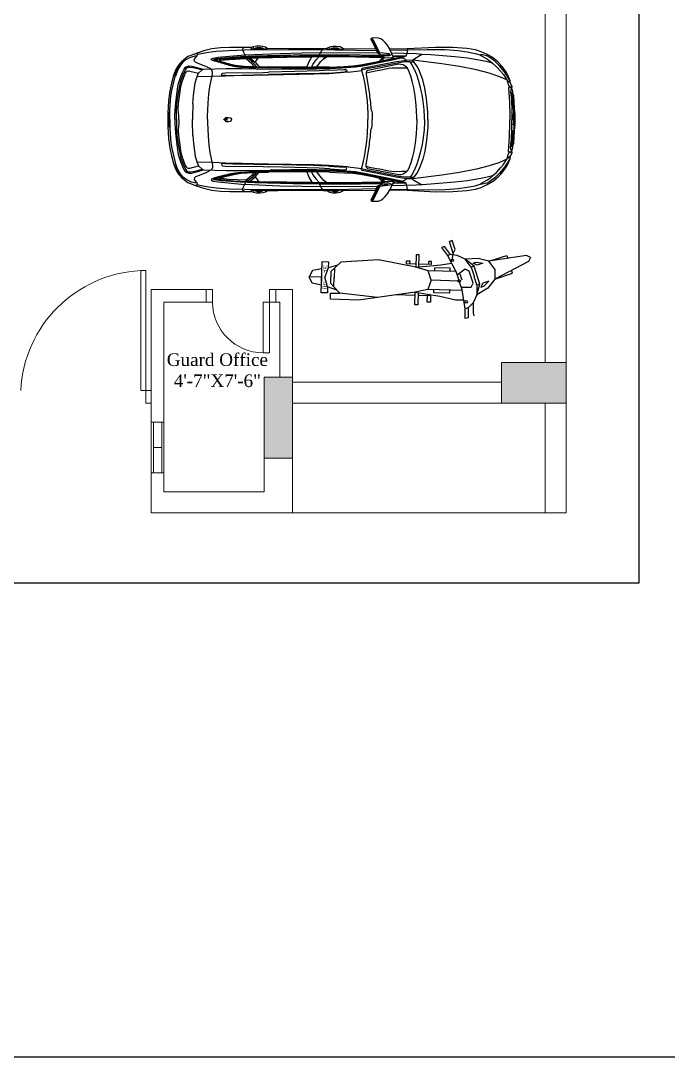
# Model space of a CAD drawing. Header units: inches. Extents: x -5775 to 2930, y 591 to 3437.
# Drawn here: x -5357.4 to -5049.9, y 2089.6 to 2581.8 of the extents above; entities that cross this region are included whole.
import ezdxf
from ezdxf.enums import TextEntityAlignment as Align

# ---------------------------------------------------------------- set-up
doc = ezdxf.new("R2010")
doc.units = ezdxf.units.IN
doc.header["$LTSCALE"] = 20
doc.header["$MEASUREMENT"] = 0
doc.layers.get('0').update_dxf_attribs({"lineweight": 5})
for name, color, linetype in [('Accesories', 27, 'Continuous'), ('AUDI', 27, 'Continuous'), ('Box Text', 25, 'Continuous'), ('KICHTHUOC', 100, 'Continuous'), ('MANH', 27, 'Continuous'), ('SpecialText', 4, 'Continuous'), ('Text', 250, 'Continuous')]:
    doc.layers.add(name, color=color, linetype=linetype)
for name, color, linetype, lineweight in [('Door', 32, 'Continuous', 5), ('Pillar', 250, 'Continuous', 5), ('Window', 32, 'Continuous', 5)]:
    doc.layers.add(name, color=color, linetype=linetype, lineweight=lineweight)
doc.styles.get("Standard").update_dxf_attribs({"font": 'times.ttf', "height": 6})

# ---------------------------------------------------------------- blocks, each defined once
blk = doc.blocks.new('DoorENTRANCE')
at = {"layer": 'Door'}
for p, q in [((-5.02, 6.02), (-5.02, 63.02)), ((-5.02, 63.02), (-2.52, 63.02)), ((-2.52, 6.02), (-2.52, 63.02)), ((0, 6.02), (-5.02, 6.02)), ((-2.52, 6.02), (-2.52, 0)), ((0, 0), (0, 6.02)), ((-2.52, 0), (0, 0))]:
    blk.add_line(p, q, dxfattribs=at)
blk.add_arc((-2.08, 3.1), 59.99, 92.8141, 177.2104, dxfattribs=at)
blk = doc.blocks.new('Door3')
at = {"layer": 'Door'}
for points in [[(0, -3), (0, 0), (-6, 0), (-6, -3)], [(-6, -6), (-6, -3), (-30, -3), (-30, -6)], [(0, -33), (0, -30), (-6, -30), (-6, -33)]]:
    blk.add_lwpolyline(points, close=True, dxfattribs=at)
blk.add_arc((-6, -6), 24, 180, 270, dxfattribs=at)
blk = doc.blocks.new('Top')
at = {"layer": 'AUDI'}
for p, q in [((3649, 15733), (3664, 15756)), ((3675, 15761), (3661, 15743)), ((3664, 15756), (3671, 15765)), ((3667, 15734), (3686, 15756)), ((3671, 15765), (3675, 15761)), ((2696, 15615), (2522, 15601)), ((2936, 15618), (2696, 15615)), ((3429, 15609), (2936, 15618)), ((3202, 15624), (3200, 15616)), ((3200, 15616), (3207, 15566)), ((3429, 15609), (3435, 15621)), ((3568, 15574), (3596, 15633)), ((3661, 15743), (3572, 15572)), ((3580, 15561), (3634, 15673)), ((3596, 15633), (3649, 15733)), ((3621, 15622), (3611, 15601)), ((4165, 15614), (3611, 15601)), ((3634, 15673), (3667, 15734)), ((4107, 15621), (4052, 15626)), ((4114, 15629), (4107, 15621)), ((4220, 15622), (4107, 15621)), ((4142, 15640), (4114, 15629)), ((4114, 15629), (4212, 15630)), ((4187, 15640), (4142, 15640)), ((5103, 15616), (4165, 15614)), ((4212, 15630), (4187, 15640)), ((4220, 15622), (4212, 15630)), ((4233, 15623), (4220, 15622)), ((4233, 15623), (4238, 15648)), ((4277, 15628), (4233, 15623)), ((4342, 15605), (4321, 15627)), ((5121, 15624), (5067, 15630)), ((5365, 15613), (5103, 15616)), ((5128, 15632), (5121, 15624)), ((5233, 15624), (5121, 15624)), ((5156, 15643), (5128, 15632)), ((5128, 15632), (5226, 15633)), ((5202, 15643), (5156, 15643)), ((5226, 15633), (5202, 15643)), ((5233, 15624), (5226, 15633)), ((5248, 15626), (5233, 15624)), ((5248, 15626), (5252, 15651)), ((5283, 15626), (5248, 15626)), ((5278, 15641), (5288, 15630)), ((5288, 15630), (5283, 15626)), ((5579, 15605), (5365, 15613)), ((5375, 15644), (5393, 15629)), ((5393, 15629), (5398, 15620)), ((5398, 15620), (5393, 15598)), ((2034, 15459), (2101, 15509)), ((2140, 15492), (2090, 15458)), ((2101, 15509), (2140, 15530)), ((2140, 15530), (2201, 15545)), ((2211, 15530), (2140, 15492)), ((2171, 15460), (2400, 15499)), ((2201, 15545), (2228, 15544)), ((2228, 15544), (2211, 15530)), ((2297, 15564), (2228, 15544)), ((2404, 15585), (2297, 15564)), ((2400, 15499), (2566, 15518)), ((2522, 15601), (2404, 15585)), ((2566, 15518), (2887, 15546)), ((2739, 15425), (3128, 15475)), ((2887, 15546), (3001, 15550)), ((3001, 15550), (3083, 15559)), ((3030, 15539), (3001, 15550)), ((3127, 15479), (3030, 15539)), ((3083, 15559), (3410, 15567)), ((3131, 15468), (3127, 15479)), ((3128, 15475), (3211, 15472)), ((3207, 15566), (3213, 15544)), ((3211, 15472), (3226, 15485)), ((3211, 15472), (3348, 15453)), ((3213, 15544), (3221, 15529)), ((3221, 15529), (3394, 15534)), ((3221, 15529), (3232, 15522)), ((3226, 15485), (3271, 15507)), ((3292, 15525), (3232, 15522)), ((3232, 15522), (3254, 15516)), ((3254, 15516), (3270, 15518)), ((3254, 15516), (3271, 15510)), ((3270, 15518), (3278, 15514)), ((3278, 15518), (3271, 15510)), ((3271, 15510), (3272, 15509)), ((3271, 15507), (3272, 15509)), ((3271, 15507), (3275, 15503)), ((3272, 15509), (3742, 15412)), ((3275, 15503), (3793, 15396)), ((3284, 15519), (3278, 15518)), ((3278, 15514), (3647, 15436)), ((3284, 15519), (3292, 15525)), ((3571, 15463), (3284, 15519)), ((3383, 15527), (3292, 15525)), ((3375, 15510), (3394, 15534)), ((3396, 15509), (3383, 15527)), ((3394, 15534), (3406, 15559)), ((3405, 15505), (3396, 15509)), ((3418, 15504), (3405, 15505)), ((3406, 15559), (3410, 15567)), ((3406, 15559), (3414, 15545)), ((3410, 15567), (3429, 15609)), ((3414, 15545), (3423, 15539)), ((3505, 15509), (3418, 15504)), ((3423, 15539), (3448, 15533)), ((3440, 15558), (3568, 15574)), ((3440, 15552), (3440, 15558)), ((3462, 15549), (3440, 15552)), ((3448, 15533), (3496, 15532)), ((3510, 15547), (3462, 15549)), ((3496, 15532), (3529, 15535)), ((3505, 15509), (3515, 15526)), ((3527, 15482), (3505, 15509)), ((3561, 15552), (3510, 15547)), ((3515, 15526), (3521, 15526)), ((3521, 15526), (3515, 15513)), ((3515, 15513), (3534, 15486)), ((3533, 15482), (3527, 15482)), ((3546, 15540), (3529, 15524)), ((3529, 15535), (3543, 15532)), ((4409, 15530), (3529, 15524)), ((3529, 15524), (3530, 15512)), ((4070, 15521), (3530, 15512)), ((3530, 15512), (3571, 15463)), ((3534, 15486), (3533, 15482)), ((3543, 15532), (3817, 15537)), ((3561, 15552), (3546, 15540)), ((3546, 15540), (3552, 15538)), ((3552, 15538), (3823, 15543)), ((3571, 15559), (3561, 15552)), ((3568, 15574), (3572, 15572)), ((3572, 15572), (3571, 15559)), ((3580, 15561), (3571, 15559)), ((3588, 15562), (3580, 15561)), ((3598, 15572), (3588, 15562)), ((3611, 15601), (3598, 15572)), ((4356, 15576), (3598, 15572)), ((3817, 15537), (4372, 15539)), ((3823, 15543), (4369, 15546)), ((4273, 15519), (4070, 15521)), ((4278, 15524), (4273, 15519)), ((4313, 15493), (4273, 15519)), ((4278, 15524), (4316, 15496)), ((4468, 15524), (4278, 15524)), ((4321, 15489), (4313, 15493)), ((4316, 15496), (4321, 15489)), ((4352, 15456), (4321, 15489)), ((4374, 15540), (4342, 15605)), ((4604, 15572), (4356, 15576)), ((4369, 15546), (4720, 15541)), ((4372, 15539), (4750, 15535)), ((4377, 15523), (4374, 15540)), ((4416, 15479), (4377, 15523)), ((5090, 15519), (4409, 15530)), ((4458, 15418), (4416, 15479)), ((4474, 15518), (4468, 15524)), ((4806, 15515), (4474, 15518)), ((4508, 15458), (4474, 15518)), ((4900, 15565), (4604, 15572)), ((4720, 15541), (5234, 15526)), ((4750, 15535), (5319, 15517)), ((5182, 15506), (4806, 15515)), ((5363, 15545), (4900, 15565)), ((5347, 15508), (5090, 15519)), ((5295, 15503), (5182, 15506)), ((5203, 15484), (5182, 15506)), ((5229, 15446), (5203, 15484)), ((5295, 15503), (5229, 15446)), ((5234, 15526), (5424, 15517)), ((5275, 15459), (5325, 15502)), ((5278, 15431), (5347, 15491)), ((5325, 15502), (5295, 15503)), ((5319, 15517), (5467, 15508)), ((5343, 15502), (5325, 15502)), ((5393, 15598), (5343, 15502)), ((5351, 15499), (5343, 15502)), ((5518, 15497), (5347, 15508)), ((5347, 15491), (5354, 15493)), ((5354, 15493), (5351, 15499)), ((5354, 15493), (5576, 15479)), ((5367, 15547), (5363, 15545)), ((5722, 15514), (5367, 15547)), ((5424, 15517), (5686, 15497)), ((5467, 15508), (5729, 15487)), ((5759, 15475), (5518, 15497)), ((5576, 15479), (5684, 15469)), ((5747, 15594), (5579, 15605)), ((5764, 15472), (5636, 15434)), ((5684, 15469), (5687, 15472)), ((5686, 15497), (5746, 15492)), ((5687, 15468), (5687, 15472)), ((5687, 15472), (5704, 15468)), ((5787, 15503), (5722, 15514)), ((5729, 15487), (5756, 15484)), ((5746, 15492), (5774, 15485)), ((5850, 15580), (5747, 15594)), ((5756, 15484), (5766, 15480)), ((5764, 15472), (5759, 15475)), ((5769, 15476), (5764, 15472)), ((5766, 15480), (5769, 15476)), ((5774, 15485), (5782, 15480)), ((5782, 15477), (5774, 15469)), ((5782, 15480), (5782, 15477)), ((5810, 15492), (5787, 15503)), ((5798, 15471), (5810, 15478)), ((5814, 15484), (5810, 15492)), ((5810, 15478), (5814, 15484)), ((5994, 15554), (5850, 15580)), ((5994, 15554), (6015, 15558)), ((6006, 15528), (5994, 15554)), ((6006, 15528), (6032, 15526)), ((6036, 15489), (6006, 15528)), ((6015, 15558), (6016, 15565)), ((6015, 15558), (6024, 15560)), ((6032, 15526), (6076, 15515)), ((6041, 15476), (6036, 15489)), ((6037, 15460), (6041, 15476)), ((6076, 15515), (6114, 15501)), ((6114, 15501), (6155, 15479)), ((6155, 15479), (6184, 15456)), ((1906, 15319), (1974, 15401)), ((1974, 15401), (1942, 15395)), ((2012, 15387), (1957, 15328)), ((1974, 15401), (2034, 15459)), ((2064, 15435), (2012, 15387)), ((2064, 15435), (2171, 15460)), ((2090, 15458), (2064, 15435)), ((2110, 15301), (2279, 15344)), ((2279, 15344), (2506, 15389)), ((2506, 15389), (2739, 15425)), ((3037, 15327), (3064, 15385)), ((3064, 15385), (3112, 15452)), ((3075, 15278), (3105, 15352)), ((3105, 15352), (3139, 15418)), ((3112, 15452), (3131, 15468)), ((3161, 15452), (3112, 15452)), ((3139, 15418), (3161, 15452)), ((3154, 15261), (3184, 15340)), ((3161, 15452), (3232, 15450)), ((3184, 15340), (3203, 15370)), ((3203, 15370), (3229, 15395)), ((3274, 15373), (3203, 15370)), ((3229, 15395), (3258, 15411)), ((3232, 15450), (3307, 15440)), ((3258, 15411), (3286, 15418)), ((3388, 15374), (3274, 15373)), ((3286, 15418), (3313, 15420)), ((3307, 15440), (3741, 15357)), ((3313, 15420), (3726, 15338)), ((3348, 15453), (3758, 15372)), ((3409, 15372), (3388, 15374)), ((3445, 15367), (3409, 15372)), ((3465, 15363), (3445, 15367)), ((3573, 15342), (3465, 15363)), ((3658, 15443), (3571, 15463)), ((3580, 15341), (3573, 15342)), ((3710, 15316), (3580, 15341)), ((3647, 15436), (3809, 15406)), ((3826, 15412), (3658, 15443)), ((3726, 15338), (3744, 15324)), ((3741, 15357), (3812, 15342)), ((3742, 15412), (3868, 15391)), ((3758, 15372), (3801, 15361)), ((3812, 15342), (3791, 15259)), ((3793, 15396), (3889, 15380)), ((3801, 15361), (3810, 15354)), ((3809, 15406), (3916, 15391)), ((3810, 15354), (3812, 15342)), ((3843, 15333), (3811, 15337)), ((3928, 15399), (3826, 15412)), ((3868, 15391), (3973, 15379)), ((3889, 15380), (4072, 15366)), ((3916, 15391), (4041, 15380)), ((4046, 15391), (3928, 15399)), ((3973, 15379), (4237, 15366)), ((4009, 15343), (4005, 15328)), ((4016, 15350), (4009, 15343)), ((4048, 15352), (4016, 15350)), ((4041, 15380), (4237, 15373)), ((4236, 15383), (4046, 15391)), ((4235, 15339), (4048, 15352)), ((4072, 15366), (4236, 15359)), ((4235, 15339), (4375, 15333)), ((4236, 15383), (4409, 15381)), ((4236, 15359), (4411, 15355)), ((4482, 15370), (4237, 15373)), ((4237, 15366), (4477, 15363)), ((4409, 15381), (4352, 15456)), ((4409, 15381), (4476, 15380)), ((4411, 15355), (4753, 15352)), ((4482, 15370), (4458, 15418)), ((4476, 15380), (4480, 15378)), ((4477, 15363), (4702, 15364)), ((4480, 15378), (4538, 15379)), ((4739, 15370), (4482, 15370)), ((4538, 15379), (4508, 15458)), ((4538, 15379), (5051, 15386)), ((4702, 15364), (5051, 15370)), ((5051, 15376), (4739, 15370)), ((4753, 15352), (5029, 15355)), ((5410, 15362), (5029, 15355)), ((5178, 15389), (5051, 15386)), ((5202, 15379), (5051, 15376)), ((5311, 15376), (5051, 15370)), ((5229, 15446), (5178, 15389)), ((5211, 15390), (5202, 15379)), ((5396, 15388), (5202, 15379)), ((5211, 15390), (5275, 15459)), ((5240, 15391), (5211, 15390)), ((5240, 15391), (5278, 15431)), ((5334, 15392), (5240, 15391)), ((5419, 15383), (5311, 15376)), ((5417, 15398), (5334, 15392)), ((5498, 15401), (5396, 15388)), ((5614, 15361), (5410, 15362)), ((5496, 15409), (5417, 15398)), ((5496, 15392), (5419, 15383)), ((5573, 15426), (5496, 15409)), ((5575, 15407), (5496, 15392)), ((5566, 15414), (5498, 15401)), ((5636, 15434), (5566, 15414)), ((5703, 15462), (5573, 15426)), ((5633, 15424), (5575, 15407)), ((5917, 15354), (5614, 15361)), ((5774, 15469), (5633, 15424)), ((5633, 15424), (5768, 15460)), ((5684, 15469), (5687, 15468)), ((5687, 15468), (5703, 15462)), ((5708, 15465), (5703, 15462)), ((5704, 15468), (5708, 15465)), ((5768, 15460), (5798, 15471)), ((5797, 15320), (5805, 15343)), ((5805, 15343), (5820, 15358)), ((5820, 15358), (5876, 15387)), ((5876, 15387), (5999, 15435)), ((6075, 15396), (5917, 15354)), ((5934, 15345), (5917, 15354)), ((5981, 15359), (5934, 15345)), ((5984, 15300), (5934, 15345)), ((6055, 15375), (5981, 15359)), ((5999, 15435), (6023, 15446)), ((6023, 15446), (6037, 15460)), ((6099, 15381), (6055, 15375)), ((6111, 15398), (6075, 15396)), ((6120, 15379), (6099, 15381)), ((6140, 15390), (6111, 15398)), ((6130, 15375), (6120, 15379)), ((6138, 15370), (6130, 15375)), ((6153, 15350), (6138, 15370)), ((6156, 15379), (6140, 15390)), ((6175, 15310), (6153, 15350)), ((6175, 15355), (6156, 15379)), ((6199, 15308), (6175, 15355)), ((6184, 15456), (6217, 15419)), ((6210, 15446), (6210, 15454)), ((6233, 15415), (6210, 15446)), ((6217, 15419), (6243, 15378)), ((6253, 15379), (6233, 15415)), ((6243, 15378), (6267, 15329)), ((6277, 15319), (6253, 15379)), ((1823, 15169), (1874, 15211)), ((1831, 15200), (1906, 15319)), ((1874, 15211), (1847, 15127)), ((1920, 15282), (1874, 15211)), ((1874, 15211), (1980, 15257)), ((1890, 15313), (1882, 15317)), ((1906, 15319), (1890, 15313)), ((1957, 15328), (1920, 15282)), ((1980, 15257), (2110, 15301)), ((2967, 15103), (2994, 15211)), ((2994, 15211), (3037, 15327)), ((3023, 15106), (3050, 15206)), ((3050, 15206), (3075, 15278)), ((3135, 15195), (3154, 15261)), ((3751, 15283), (3704, 15021)), ((3751, 15305), (3710, 15316)), ((3744, 15324), (3750, 15313)), ((3750, 15313), (3751, 15305)), ((3751, 15305), (3751, 15283)), ((3791, 15259), (3769, 15155)), ((3987, 15313), (3843, 15333)), ((3987, 15313), (4246, 15294)), ((4005, 15328), (4009, 15321)), ((4009, 15321), (4032, 15318)), ((4247, 15302), (4032, 15318)), ((4246, 15294), (4441, 15287)), ((4247, 15302), (4370, 15298)), ((4370, 15298), (4544, 15293)), ((4375, 15333), (4700, 15324)), ((4441, 15287), (5051, 15276)), ((4544, 15293), (4676, 15290)), ((4676, 15290), (5049, 15282)), ((4700, 15324), (5049, 15315)), ((5122, 15311), (5049, 15315)), ((5247, 15278), (5049, 15282)), ((5051, 15276), (5247, 15272)), ((5622, 15304), (5122, 15311)), ((5526, 15272), (5247, 15278)), ((5247, 15272), (5403, 15269)), ((5403, 15269), (5624, 15263)), ((5622, 15270), (5526, 15272)), ((5663, 15300), (5622, 15304)), ((5622, 15270), (5671, 15269)), ((5624, 15263), (5793, 15257)), ((5672, 15293), (5663, 15300)), ((5671, 15269), (5677, 15274)), ((5677, 15274), (5672, 15293)), ((5793, 15257), (5996, 15253)), ((5799, 15292), (5797, 15320)), ((5833, 15120), (5799, 15292)), ((6098, 15329), (5984, 15300)), ((6008, 15245), (5984, 15300)), ((6027, 15170), (6008, 15245)), ((6123, 15331), (6098, 15329)), ((6136, 15327), (6123, 15331)), ((6149, 15315), (6136, 15327)), ((6158, 15301), (6149, 15315)), ((6167, 15283), (6158, 15301)), ((6186, 15233), (6167, 15283)), ((6198, 15257), (6175, 15310)), ((6206, 15171), (6186, 15233)), ((6219, 15196), (6198, 15257)), ((6226, 15242), (6199, 15308)), ((6235, 15131), (6219, 15196)), ((6253, 15149), (6226, 15242)), ((6267, 15329), (6291, 15263)), ((6295, 15264), (6277, 15319)), ((6291, 15263), (6295, 15264)), ((6291, 15263), (6292, 15262)), ((6292, 15261), (6295, 15263)), ((6295, 15263), (6292, 15262)), ((6292, 15262), (6292, 15261)), ((6292, 15261), (6296, 15256)), ((6296, 15256), (6295, 15264)), ((6338, 15068), (6296, 15256)), ((1800, 15074), (1817, 15086)), ((1807, 15093), (1816, 15105)), ((1843, 15121), (1816, 15105)), ((1816, 15105), (1823, 15118)), ((1817, 15086), (1822, 15085)), ((1822, 15085), (1823, 15046)), ((1823, 15118), (1836, 15125)), ((1836, 15125), (1845, 15120)), ((1851, 15103), (1838, 14917)), ((1847, 15127), (1843, 15121)), ((1845, 15120), (1851, 15103)), ((2943, 14960), (2967, 15103)), ((3004, 15017), (3023, 15106)), ((3096, 14999), (3114, 15104)), ((3114, 15104), (3135, 15195)), ((3769, 15155), (3741, 14969)), ((5845, 15026), (5833, 15120)), ((6050, 15003), (6027, 15170)), ((6222, 15098), (6206, 15171)), ((6235, 15021), (6222, 15098)), ((6252, 15039), (6235, 15131)), ((6275, 15021), (6253, 15149)), ((6351, 14994), (6338, 15068)), ((1799, 14952), (1788, 14939)), ((1788, 14939), (1799, 14929)), ((1803, 14986), (1790, 14972)), ((1790, 14972), (1801, 14962)), ((1792, 15029), (1806, 15031)), ((1795, 15011), (1794, 15004)), ((1794, 15004), (1804, 14996)), ((1808, 15021), (1795, 15011)), ((1799, 14929), (1797, 14918)), ((1797, 14918), (1811, 14920)), ((1801, 14962), (1799, 14952)), ((1799, 14952), (1813, 14954)), ((1802, 14940), (1799, 14929)), ((1804, 14973), (1801, 14962)), ((1812, 14944), (1802, 14940)), ((1804, 14996), (1803, 14986)), ((1803, 14986), (1817, 14990)), ((1807, 15008), (1804, 14996)), ((1815, 14976), (1804, 14973)), ((1811, 15042), (1806, 15031)), ((1806, 15031), (1808, 15021)), ((1819, 15010), (1807, 15008)), ((1820, 15025), (1808, 15021)), ((1823, 15046), (1811, 15042)), ((1812, 14944), (1811, 14920)), ((1811, 14920), (1811, 14908)), ((1813, 14954), (1812, 14944)), ((1815, 14976), (1813, 14954)), ((1817, 14990), (1815, 14976)), ((1819, 15010), (1817, 14990)), ((1820, 15025), (1819, 15010)), ((1823, 15046), (1820, 15025)), ((2927, 14785), (2943, 14960)), ((2978, 14817), (2989, 14923)), ((2989, 14923), (3004, 15017)), ((3081, 14875), (3096, 14999)), ((3703, 14987), (3692, 14910)), ((3704, 15021), (3703, 14987)), ((3741, 14969), (3733, 14866)), ((5855, 14903), (5845, 15026)), ((6058, 14895), (6050, 15003)), ((6250, 14896), (6235, 15021)), ((6271, 14890), (6252, 15039)), ((6292, 14862), (6275, 15021)), ((6362, 14878), (6351, 14994)), ((1772, 14760), (1773, 14795)), ((1773, 14795), (1777, 14811)), ((1782, 14830), (1774, 14825)), ((1777, 14811), (1774, 14824)), ((1777, 14762), (1777, 14811)), ((1782, 14830), (1794, 14849)), ((1808, 14837), (1782, 14830)), ((1784, 14683), (1782, 14830)), ((1795, 14883), (1785, 14874)), ((1785, 14874), (1795, 14863)), ((1797, 14918), (1787, 14908)), ((1787, 14908), (1796, 14896)), ((1795, 14863), (1794, 14849)), ((1794, 14849), (1808, 14849)), ((1796, 14896), (1795, 14883)), ((1795, 14883), (1810, 14885)), ((1799, 14872), (1795, 14863)), ((1802, 14907), (1796, 14896)), ((1809, 14873), (1799, 14872)), ((1801, 14813), (1807, 14817)), ((1807, 14807), (1801, 14813)), ((1801, 14780), (1807, 14783)), ((1811, 14908), (1802, 14907)), ((1807, 14783), (1806, 14773)), ((1808, 14837), (1807, 14817)), ((1807, 14817), (1807, 14807)), ((1807, 14807), (1807, 14783)), ((1809, 14873), (1808, 14849)), ((1808, 14849), (1808, 14837)), ((1810, 14885), (1809, 14873)), ((1811, 14908), (1810, 14885)), ((1838, 14917), (1833, 14726)), ((2925, 14683), (2927, 14785)), ((2973, 14716), (2978, 14817)), ((3072, 14714), (3081, 14875)), ((3673, 14789), (3671, 14772)), ((3689, 14826), (3673, 14789)), ((3693, 14902), (3689, 14826)), ((3692, 14910), (3693, 14902)), ((3733, 14866), (3729, 14744)), ((5862, 14723), (5855, 14903)), ((6058, 14895), (6065, 14708)), ((6245, 14731), (6255, 14823)), ((6255, 14823), (6250, 14896)), ((6278, 14773), (6271, 14890)), ((6299, 14741), (6292, 14862)), ((6368, 14788), (6362, 14878)), ((6368, 14788), (6373, 14780)), ((6368, 14727), (6368, 14788)), ((1795, 14683), (1764, 14683)), ((1795, 14683), (1764, 14683)), ((1765, 14747), (1798, 14747)), ((1765, 14692), (1777, 14702)), ((1765, 14673), (1777, 14663)), ((1775, 14741), (1767, 14738)), ((1771, 14733), (1767, 14738)), ((1770, 14756), (1772, 14760)), ((1770, 14755), (1775, 14752)), ((1770, 14698), (1771, 14733)), ((1775, 14690), (1770, 14698)), ((1775, 14676), (1770, 14667)), ((1770, 14667), (1771, 14633)), ((1777, 14730), (1771, 14733)), ((1772, 14760), (1777, 14762)), ((1775, 14752), (1777, 14762)), ((1775, 14741), (1775, 14752)), ((1777, 14730), (1775, 14741)), ((1775, 14690), (1777, 14702)), ((1775, 14683), (1775, 14690)), ((1775, 14683), (1775, 14676)), ((1775, 14676), (1777, 14663)), ((1777, 14702), (1777, 14730)), ((1777, 14663), (1777, 14636)), ((1784, 14683), (1782, 14535)), ((1806, 14688), (1795, 14683)), ((1806, 14678), (1795, 14683)), ((1798, 14747), (1806, 14750)), ((1806, 14740), (1798, 14747)), ((1806, 14773), (1801, 14780)), ((1801, 14714), (1806, 14719)), ((1806, 14707), (1801, 14714)), ((1806, 14658), (1801, 14651)), ((1801, 14651), (1806, 14646)), ((1806, 14773), (1806, 14750)), ((1806, 14750), (1806, 14740)), ((1806, 14740), (1806, 14719)), ((1806, 14719), (1806, 14707)), ((1806, 14707), (1806, 14688)), ((1806, 14688), (1806, 14683)), ((1806, 14678), (1806, 14683)), ((1806, 14658), (1806, 14678)), ((1806, 14646), (1806, 14658)), ((1806, 14625), (1806, 14646)), ((1833, 14726), (1834, 14683)), ((1833, 14640), (1834, 14683)), ((2925, 14683), (2927, 14580)), ((2973, 14683), (2973, 14716)), ((2973, 14683), (2973, 14649)), ((2973, 14649), (2978, 14548)), ((3072, 14683), (3072, 14714)), ((3072, 14683), (3072, 14652)), ((3072, 14652), (3081, 14491)), ((3671, 14772), (3671, 14683)), ((3671, 14594), (3671, 14683)), ((3729, 14744), (3729, 14683)), ((3729, 14622), (3729, 14683)), ((5548, 14700), (5544, 14686)), ((5544, 14686), (5544, 14683)), ((5544, 14679), (5544, 14683)), ((5548, 14666), (5544, 14679)), ((5556, 14706), (5548, 14700)), ((5556, 14660), (5548, 14666)), ((5583, 14710), (5556, 14706)), ((5583, 14656), (5556, 14660)), ((5620, 14708), (5583, 14710)), ((5620, 14657), (5583, 14656)), ((5628, 14691), (5599, 14686)), ((5599, 14686), (5636, 14686)), ((5599, 14679), (5636, 14680)), ((5628, 14675), (5599, 14679)), ((5630, 14699), (5620, 14708)), ((5630, 14667), (5620, 14657)), ((5636, 14686), (5630, 14699)), ((5636, 14680), (5630, 14667)), ((5636, 14686), (5645, 14685)), ((5636, 14680), (5645, 14681)), ((5645, 14685), (5645, 14683)), ((5645, 14681), (5645, 14683)), ((5862, 14683), (5862, 14723)), ((5862, 14683), (5862, 14642)), ((6058, 14471), (6065, 14658)), ((6065, 14708), (6064, 14683)), ((6065, 14658), (6064, 14683)), ((6245, 14683), (6245, 14731)), ((6245, 14683), (6245, 14634)), ((6279, 14683), (6278, 14773)), ((6279, 14683), (6278, 14593)), ((6298, 14683), (6299, 14741)), ((6298, 14683), (6299, 14625)), ((6368, 14727), (6373, 14727)), ((6368, 14683), (6368, 14727)), ((6373, 14684), (6368, 14684)), ((6368, 14683), (6368, 14638)), ((6373, 14682), (6368, 14682)), ((6373, 14780), (6373, 14727)), ((6373, 14727), (6373, 14683)), ((6373, 14638), (6373, 14683)), ((1765, 14619), (1798, 14619)), ((1771, 14633), (1767, 14628)), ((1775, 14625), (1767, 14627)), ((1770, 14611), (1775, 14614)), ((1770, 14610), (1772, 14605)), ((1777, 14636), (1771, 14633)), ((1772, 14605), (1777, 14603)), ((1772, 14605), (1773, 14571)), ((1773, 14571), (1777, 14555)), ((1777, 14555), (1774, 14542)), ((1782, 14535), (1774, 14541)), ((1777, 14636), (1775, 14625)), ((1775, 14625), (1775, 14614)), ((1775, 14614), (1777, 14603)), ((1777, 14603), (1777, 14555)), ((1808, 14529), (1782, 14535)), ((1782, 14535), (1794, 14517)), ((1795, 14503), (1794, 14517)), ((1794, 14517), (1808, 14517)), ((1806, 14625), (1798, 14619)), ((1798, 14619), (1806, 14616)), ((1806, 14592), (1801, 14586)), ((1801, 14586), (1807, 14582)), ((1807, 14559), (1801, 14553)), ((1801, 14553), (1807, 14549)), ((1806, 14616), (1806, 14625)), ((1806, 14592), (1806, 14616)), ((1807, 14582), (1806, 14592)), ((1807, 14559), (1807, 14582)), ((1807, 14549), (1807, 14559)), ((1808, 14529), (1807, 14549)), ((1808, 14517), (1808, 14529)), ((1809, 14493), (1808, 14517)), ((1838, 14449), (1833, 14640)), ((2927, 14580), (2943, 14406)), ((2978, 14548), (2989, 14442)), ((3673, 14577), (3671, 14594)), ((3689, 14540), (3673, 14577)), ((3693, 14464), (3689, 14540)), ((3733, 14500), (3729, 14622)), ((5862, 14642), (5855, 14462)), ((6245, 14634), (6255, 14542)), ((6255, 14542), (6250, 14470)), ((6278, 14593), (6271, 14475)), ((6299, 14625), (6292, 14504)), ((6368, 14577), (6362, 14488)), ((6368, 14638), (6373, 14638)), ((6368, 14638), (6368, 14577)), ((6368, 14577), (6373, 14586)), ((6373, 14586), (6373, 14638)), ((1785, 14491), (1795, 14503)), ((1795, 14483), (1785, 14491)), ((1787, 14457), (1796, 14470)), ((1797, 14448), (1787, 14457)), ((1788, 14427), (1799, 14437)), ((1799, 14414), (1788, 14427)), ((1790, 14393), (1801, 14403)), ((1803, 14380), (1790, 14393)), ((1794, 14362), (1804, 14370)), ((1799, 14493), (1795, 14503)), ((1795, 14483), (1810, 14481)), ((1796, 14470), (1795, 14483)), ((1802, 14459), (1796, 14470)), ((1797, 14448), (1811, 14445)), ((1799, 14437), (1797, 14448)), ((1809, 14493), (1799, 14493)), ((1802, 14425), (1799, 14437)), ((1799, 14414), (1813, 14412)), ((1801, 14403), (1799, 14414)), ((1804, 14392), (1801, 14403)), ((1811, 14458), (1802, 14459)), ((1812, 14422), (1802, 14425)), ((1803, 14380), (1817, 14375)), ((1804, 14370), (1803, 14380)), ((1815, 14390), (1804, 14392)), ((1807, 14358), (1804, 14370)), ((1810, 14481), (1809, 14493)), ((1811, 14458), (1810, 14481)), ((1811, 14445), (1811, 14458)), ((1812, 14422), (1811, 14445)), ((1813, 14412), (1812, 14422)), ((1815, 14390), (1813, 14412)), ((1817, 14375), (1815, 14390)), ((1819, 14355), (1817, 14375)), ((1851, 14263), (1838, 14449)), ((2943, 14406), (2967, 14263)), ((2989, 14442), (3004, 14349)), ((3081, 14491), (3096, 14367)), ((3096, 14367), (3114, 14261)), ((3692, 14455), (3693, 14464)), ((3703, 14379), (3692, 14455)), ((3704, 14344), (3703, 14379)), ((3741, 14397), (3733, 14500)), ((3769, 14211), (3741, 14397)), ((5855, 14462), (5845, 14340)), ((6058, 14471), (6050, 14363)), ((6250, 14470), (6235, 14345)), ((6271, 14475), (6252, 14327)), ((6292, 14504), (6275, 14344)), ((6351, 14372), (6338, 14298)), ((6362, 14488), (6351, 14372)), ((1792, 14336), (1806, 14335)), ((1795, 14355), (1794, 14362)), ((1808, 14344), (1795, 14355)), ((1800, 14292), (1817, 14279)), ((1806, 14335), (1808, 14344)), ((1811, 14324), (1806, 14335)), ((1819, 14355), (1807, 14358)), ((1807, 14272), (1816, 14261)), ((1820, 14341), (1808, 14344)), ((1823, 14320), (1811, 14324)), ((1843, 14245), (1816, 14261)), ((1816, 14261), (1823, 14248)), ((1817, 14279), (1822, 14280)), ((1820, 14341), (1819, 14355)), ((1823, 14320), (1820, 14341)), ((1822, 14280), (1823, 14320)), ((1823, 14248), (1836, 14240)), ((1836, 14240), (1845, 14246)), ((1847, 14238), (1843, 14245)), ((1845, 14246), (1851, 14263)), ((1874, 14154), (1847, 14238)), ((2967, 14263), (2994, 14154)), ((3004, 14349), (3023, 14259)), ((3023, 14259), (3050, 14160)), ((3114, 14261), (3135, 14171)), ((3751, 14083), (3704, 14344)), ((5833, 14245), (5799, 14073)), ((5845, 14340), (5833, 14245)), ((6050, 14363), (6027, 14196)), ((6222, 14268), (6206, 14195)), ((6235, 14235), (6219, 14169)), ((6235, 14345), (6222, 14268)), ((6252, 14327), (6235, 14235)), ((6275, 14344), (6253, 14216)), ((6338, 14298), (6296, 14110)), ((1823, 14197), (1874, 14154)), ((1831, 14165), (1906, 14047)), ((1920, 14084), (1874, 14154)), ((1874, 14154), (1980, 14108)), ((1980, 14108), (2110, 14064)), ((2994, 14154), (3037, 14038)), ((3050, 14160), (3075, 14087)), ((3135, 14171), (3154, 14105)), ((3154, 14105), (3184, 14026)), ((3791, 14107), (3769, 14211)), ((3812, 14024), (3791, 14107)), ((5051, 14090), (5247, 14094)), ((5247, 14094), (5403, 14097)), ((5526, 14094), (5247, 14088)), ((5403, 14097), (5624, 14103)), ((5622, 14095), (5526, 14094)), ((5622, 14095), (5671, 14097)), ((5624, 14103), (5793, 14109)), ((5671, 14097), (5677, 14092)), ((5677, 14092), (5672, 14073)), ((5793, 14109), (5996, 14113)), ((6008, 14121), (5984, 14066)), ((6027, 14196), (6008, 14121)), ((6186, 14132), (6167, 14083)), ((6198, 14109), (6175, 14056)), ((6206, 14195), (6186, 14132)), ((6219, 14169), (6198, 14109)), ((6226, 14124), (6199, 14057)), ((6253, 14216), (6226, 14124)), ((6267, 14037), (6291, 14103)), ((6295, 14101), (6277, 14046)), ((6291, 14103), (6292, 14104)), ((6291, 14103), (6295, 14101)), ((6292, 14105), (6296, 14110)), ((6292, 14104), (6292, 14105)), ((6292, 14105), (6295, 14103)), ((6295, 14103), (6292, 14104)), ((6296, 14110), (6295, 14101)), ((1890, 14052), (1882, 14049)), ((1906, 14047), (1890, 14052)), ((1906, 14047), (1974, 13965)), ((1957, 14038), (1920, 14084)), ((1974, 13965), (1942, 13970)), ((2012, 13979), (1957, 14038)), ((1974, 13965), (2034, 13906)), ((2064, 13931), (2012, 13979)), ((2110, 14064), (2279, 14021)), ((2279, 14021), (2506, 13977)), ((2506, 13977), (2739, 13941)), ((3037, 14038), (3064, 13981)), ((3064, 13981), (3112, 13914)), ((3075, 14087), (3105, 14013)), ((3105, 14013), (3139, 13948)), ((3184, 14026), (3203, 13995)), ((3203, 13995), (3229, 13971)), ((3274, 13993), (3203, 13995)), ((3229, 13971), (3258, 13955)), ((3258, 13955), (3286, 13947)), ((3272, 13857), (3742, 13954)), ((3388, 13992), (3274, 13993)), ((3275, 13862), (3793, 13970)), ((3307, 13926), (3741, 14009)), ((3313, 13946), (3726, 14028)), ((3348, 13913), (3758, 13994)), ((3409, 13994), (3388, 13992)), ((3445, 13999), (3409, 13994)), ((3465, 14003), (3445, 13999)), ((3573, 14024), (3465, 14003)), ((3580, 14025), (3573, 14024)), ((3710, 14050), (3580, 14025)), ((3647, 13929), (3809, 13959)), ((3826, 13953), (3658, 13923)), ((3751, 14061), (3710, 14050)), ((3726, 14028), (3744, 14042)), ((3741, 14009), (3812, 14024)), ((3742, 13954), (3868, 13974)), ((3744, 14042), (3750, 14052)), ((3750, 14052), (3751, 14061)), ((3751, 14061), (3751, 14083)), ((3758, 13994), (3801, 14005)), ((3793, 13970), (3889, 13985)), ((3801, 14005), (3810, 14011)), ((3809, 13959), (3916, 13974)), ((3810, 14011), (3812, 14024)), ((3843, 14033), (3811, 14029)), ((3928, 13967), (3826, 13953)), ((3987, 14053), (3843, 14033)), ((3868, 13974), (3973, 13986)), ((3889, 13985), (4072, 14000)), ((3916, 13974), (4041, 13985)), ((4046, 13974), (3928, 13967)), ((3973, 13986), (4237, 14000)), ((3987, 14053), (4246, 14072)), ((4005, 14038), (4009, 14045)), ((4009, 14023), (4005, 14038)), ((4009, 14045), (4032, 14048)), ((4016, 14015), (4009, 14023)), ((4048, 14014), (4016, 14015)), ((4247, 14063), (4032, 14048)), ((4041, 13985), (4237, 13993)), ((4236, 13983), (4046, 13974)), ((4235, 14027), (4048, 14014)), ((4072, 14000), (4236, 14007)), ((4235, 14027), (4375, 14033)), ((4236, 14007), (4411, 14011)), ((4236, 13983), (4409, 13985)), ((4237, 14000), (4477, 14003)), ((4482, 13996), (4237, 13993)), ((4246, 14072), (4441, 14079)), ((4247, 14063), (4370, 14068)), ((4409, 13985), (4352, 13910)), ((4370, 14068), (4544, 14073)), ((4375, 14033), (4700, 14042)), ((4409, 13985), (4476, 13985)), ((4411, 14011), (4753, 14013)), ((4441, 14079), (5051, 14090)), ((4482, 13996), (4458, 13948)), ((4476, 13985), (4480, 13988)), ((4477, 14003), (4702, 14002)), ((4480, 13988), (4538, 13986)), ((4739, 13996), (4482, 13996)), ((4538, 13986), (4508, 13907)), ((4538, 13986), (5051, 13980)), ((4544, 14073), (4676, 14076)), ((4676, 14076), (5049, 14083)), ((4700, 14042), (5049, 14051)), ((4702, 14002), (5051, 13996)), ((5051, 13990), (4739, 13996)), ((4753, 14013), (5029, 14010)), ((5410, 14004), (5029, 14010)), ((5247, 14088), (5049, 14083)), ((5122, 14055), (5049, 14051)), ((5311, 13989), (5051, 13996)), ((5202, 13987), (5051, 13990)), ((5178, 13977), (5051, 13980)), ((5622, 14062), (5122, 14055)), ((5229, 13920), (5178, 13977)), ((5396, 13978), (5202, 13987)), ((5211, 13975), (5202, 13987)), ((5240, 13975), (5211, 13975)), ((5211, 13975), (5275, 13906)), ((5240, 13975), (5278, 13935)), ((5334, 13973), (5240, 13975)), ((5419, 13983), (5311, 13989)), ((5417, 13968), (5334, 13973)), ((5498, 13965), (5396, 13978)), ((5614, 14005), (5410, 14004)), ((5496, 13956), (5417, 13968)), ((5496, 13974), (5419, 13983)), ((5575, 13958), (5496, 13974)), ((5573, 13939), (5496, 13956)), ((5566, 13952), (5498, 13965)), ((5636, 13932), (5566, 13952)), ((5633, 13942), (5575, 13958)), ((5917, 14012), (5614, 14005)), ((5663, 14065), (5622, 14062)), ((5672, 14073), (5663, 14065)), ((5799, 14073), (5797, 14045)), ((5797, 14045), (5805, 14023)), ((5805, 14023), (5820, 14008)), ((5820, 14008), (5876, 13978)), ((5876, 13978), (5999, 13930)), ((5934, 14021), (5917, 14012)), ((6075, 13970), (5917, 14012)), ((5984, 14066), (5934, 14021)), ((5981, 14007), (5934, 14021)), ((6055, 13991), (5981, 14007)), ((6098, 14037), (5984, 14066)), ((6099, 13985), (6055, 13991)), ((6111, 13968), (6075, 13970)), ((6123, 14035), (6098, 14037)), ((6120, 13987), (6099, 13985)), ((6140, 13976), (6111, 13968)), ((6130, 13991), (6120, 13987)), ((6136, 14039), (6123, 14035)), ((6138, 13996), (6130, 13991)), ((6149, 14051), (6136, 14039)), ((6153, 14016), (6138, 13996)), ((6156, 13986), (6140, 13976)), ((6158, 14065), (6149, 14051)), ((6175, 14056), (6153, 14016)), ((6175, 14010), (6156, 13986)), ((6167, 14083), (6158, 14065)), ((6199, 14057), (6175, 14010)), ((6217, 13946), (6243, 13988)), ((6253, 13986), (6233, 13951)), ((6243, 13988), (6267, 14037)), ((6277, 14046), (6253, 13986)), ((2034, 13906), (2101, 13856)), ((2090, 13908), (2064, 13931)), ((2064, 13931), (2171, 13905)), ((2140, 13874), (2090, 13908)), ((2101, 13856), (2140, 13836)), ((2211, 13836), (2140, 13874)), ((2140, 13836), (2201, 13820)), ((2171, 13905), (2400, 13867)), ((2201, 13820), (2228, 13821)), ((2228, 13821), (2211, 13836)), ((2297, 13801), (2228, 13821)), ((2400, 13867), (2566, 13847)), ((2566, 13847), (2887, 13820)), ((2739, 13941), (3128, 13891)), ((2887, 13820), (3001, 13815)), ((3030, 13826), (3001, 13815)), ((3001, 13815), (3083, 13807)), ((3127, 13886), (3030, 13826)), ((3161, 13913), (3112, 13914)), ((3112, 13914), (3131, 13897)), ((3131, 13897), (3127, 13886)), ((3128, 13891), (3211, 13893)), ((3139, 13948), (3161, 13913)), ((3161, 13913), (3232, 13916)), ((3207, 13799), (3213, 13822)), ((3211, 13893), (3348, 13913)), ((3211, 13893), (3226, 13880)), ((3213, 13822), (3221, 13837)), ((3221, 13837), (3232, 13844)), ((3221, 13837), (3394, 13832)), ((3226, 13880), (3271, 13858)), ((3232, 13916), (3307, 13926)), ((3232, 13844), (3254, 13850)), ((3292, 13841), (3232, 13844)), ((3254, 13850), (3271, 13856)), ((3254, 13850), (3270, 13848)), ((3270, 13848), (3278, 13852)), ((3271, 13858), (3275, 13862)), ((3271, 13858), (3272, 13857)), ((3271, 13856), (3272, 13857)), ((3278, 13847), (3271, 13856)), ((3278, 13852), (3647, 13929)), ((3284, 13847), (3278, 13847)), ((3571, 13903), (3284, 13847)), ((3284, 13847), (3292, 13841)), ((3286, 13947), (3313, 13946)), ((3383, 13839), (3292, 13841)), ((3375, 13855), (3394, 13832)), ((3396, 13857), (3383, 13839)), ((3394, 13832), (3406, 13807)), ((3405, 13860), (3396, 13857)), ((3418, 13861), (3405, 13860)), ((3406, 13807), (3414, 13821)), ((3414, 13821), (3423, 13827)), ((3505, 13856), (3418, 13861)), ((3423, 13827), (3448, 13833)), ((3462, 13817), (3440, 13813)), ((3448, 13833), (3496, 13834)), ((3510, 13818), (3462, 13817)), ((3496, 13834), (3529, 13831)), ((3527, 13883), (3505, 13856)), ((3505, 13856), (3515, 13839)), ((3561, 13814), (3510, 13818)), ((3515, 13853), (3534, 13880)), ((3521, 13840), (3515, 13853)), ((3515, 13839), (3521, 13840)), ((3533, 13884), (3527, 13883)), ((3529, 13842), (3530, 13853)), ((4409, 13836), (3529, 13842)), ((3546, 13825), (3529, 13842)), ((3529, 13831), (3543, 13834)), ((3530, 13853), (3571, 13903)), ((4070, 13845), (3530, 13853)), ((3534, 13880), (3533, 13884)), ((3543, 13834), (3817, 13829)), ((3546, 13825), (3552, 13828)), ((3561, 13814), (3546, 13825)), ((3552, 13828), (3823, 13823)), ((3658, 13923), (3571, 13903)), ((3817, 13829), (4372, 13827)), ((3823, 13823), (4369, 13820)), ((4273, 13846), (4070, 13845)), ((4313, 13873), (4273, 13846)), ((4278, 13842), (4273, 13846)), ((4278, 13842), (4316, 13870)), ((4468, 13842), (4278, 13842)), ((4321, 13877), (4313, 13873)), ((4316, 13870), (4321, 13877)), ((4352, 13910), (4321, 13877)), ((4374, 13825), (4342, 13761)), ((4369, 13820), (4720, 13824)), ((4372, 13827), (4750, 13831)), ((4377, 13842), (4374, 13825)), ((4416, 13887), (4377, 13842)), ((5090, 13847), (4409, 13836)), ((4458, 13948), (4416, 13887)), ((4474, 13847), (4468, 13842)), ((4508, 13907), (4474, 13847)), ((4806, 13851), (4474, 13847)), ((4720, 13824), (5234, 13839)), ((4750, 13831), (5319, 13849)), ((5182, 13859), (4806, 13851)), ((5363, 13820), (4900, 13800)), ((5347, 13858), (5090, 13847)), ((5203, 13882), (5182, 13859)), ((5295, 13863), (5182, 13859)), ((5229, 13920), (5203, 13882)), ((5295, 13863), (5229, 13920)), ((5234, 13839), (5424, 13848)), ((5275, 13906), (5325, 13864)), ((5278, 13935), (5347, 13875)), ((5325, 13864), (5295, 13863)), ((5319, 13849), (5467, 13858)), ((5343, 13864), (5325, 13864)), ((5351, 13867), (5343, 13864)), ((5393, 13768), (5343, 13864)), ((5347, 13875), (5354, 13873)), ((5518, 13868), (5347, 13858)), ((5354, 13873), (5351, 13867)), ((5354, 13873), (5576, 13886)), ((5367, 13818), (5363, 13820)), ((5722, 13851), (5367, 13818)), ((5424, 13848), (5686, 13868)), ((5467, 13858), (5729, 13879)), ((5759, 13891), (5518, 13868)), ((5703, 13904), (5573, 13939)), ((5576, 13886), (5684, 13897)), ((5774, 13896), (5633, 13942)), ((5633, 13942), (5768, 13906)), ((5764, 13893), (5636, 13932)), ((5684, 13897), (5687, 13898)), ((5684, 13897), (5687, 13894)), ((5686, 13868), (5746, 13874)), ((5687, 13898), (5703, 13904)), ((5687, 13898), (5687, 13894)), ((5687, 13894), (5704, 13897)), ((5708, 13901), (5703, 13904)), ((5704, 13897), (5708, 13901)), ((5787, 13863), (5722, 13851)), ((5729, 13879), (5756, 13882)), ((5746, 13874), (5774, 13880)), ((5756, 13882), (5766, 13885)), ((5764, 13893), (5759, 13891)), ((5769, 13890), (5764, 13893)), ((5766, 13885), (5769, 13890)), ((5768, 13906), (5798, 13895)), ((5782, 13889), (5774, 13896)), ((5774, 13880), (5782, 13886)), ((5782, 13886), (5782, 13889)), ((5810, 13873), (5787, 13863)), ((5798, 13895), (5810, 13888)), ((5810, 13888), (5814, 13881)), ((5814, 13881), (5810, 13873)), ((6006, 13838), (5994, 13812)), ((5999, 13930), (6023, 13919)), ((6036, 13877), (6006, 13838)), ((6006, 13838), (6032, 13840)), ((6023, 13919), (6037, 13906)), ((6032, 13840), (6076, 13850)), ((6041, 13890), (6036, 13877)), ((6037, 13906), (6041, 13890)), ((6076, 13850), (6114, 13865)), ((6114, 13865), (6155, 13887)), ((6155, 13887), (6184, 13910)), ((6184, 13910), (6217, 13946)), ((6233, 13951), (6210, 13919)), ((6210, 13919), (6210, 13912)), ((2404, 13781), (2297, 13801)), ((2522, 13765), (2404, 13781)), ((2696, 13751), (2522, 13765)), ((2936, 13747), (2696, 13751)), ((3429, 13757), (2936, 13747)), ((3083, 13807), (3410, 13799)), ((3200, 13750), (3207, 13799)), ((3202, 13742), (3200, 13750)), ((3406, 13807), (3410, 13799)), ((3410, 13799), (3429, 13757)), ((3429, 13757), (3435, 13745)), ((3440, 13813), (3440, 13807)), ((3440, 13807), (3568, 13792)), ((3571, 13807), (3561, 13814)), ((3568, 13792), (3572, 13794)), ((3568, 13792), (3596, 13732)), ((3572, 13794), (3571, 13807)), ((3580, 13805), (3571, 13807)), ((3661, 13623), (3572, 13794)), ((3580, 13805), (3634, 13693)), ((3588, 13804), (3580, 13805)), ((3598, 13793), (3588, 13804)), ((3596, 13732), (3649, 13632)), ((3611, 13765), (3598, 13793)), ((4356, 13790), (3598, 13793)), ((3621, 13743), (3611, 13765)), ((4165, 13752), (3611, 13765)), ((3634, 13693), (3667, 13632)), ((4107, 13744), (4052, 13739)), ((4220, 13744), (4107, 13744)), ((4114, 13737), (4107, 13744)), ((4114, 13737), (4212, 13735)), ((4142, 13726), (4114, 13737)), ((4187, 13726), (4142, 13726)), ((5103, 13750), (4165, 13752)), ((4212, 13735), (4187, 13726)), ((4220, 13744), (4212, 13735)), ((4233, 13742), (4220, 13744)), ((4277, 13738), (4233, 13742)), ((4233, 13742), (4238, 13717)), ((4342, 13761), (4321, 13739)), ((4604, 13793), (4356, 13790)), ((4900, 13800), (4604, 13793)), ((5121, 13742), (5067, 13735)), ((5365, 13753), (5103, 13750)), ((5128, 13734), (5121, 13742)), ((5233, 13742), (5121, 13742)), ((5128, 13734), (5226, 13733)), ((5156, 13723), (5128, 13734)), ((5202, 13723), (5156, 13723)), ((5226, 13733), (5202, 13723)), ((5233, 13742), (5226, 13733)), ((5248, 13740), (5233, 13742)), ((5248, 13740), (5252, 13715)), ((5283, 13739), (5248, 13740)), ((5278, 13725), (5288, 13735)), ((5288, 13735), (5283, 13739)), ((5579, 13761), (5365, 13753)), ((5375, 13722), (5393, 13737)), ((5398, 13746), (5393, 13768)), ((5393, 13737), (5398, 13746)), ((5747, 13772), (5579, 13761)), ((5850, 13785), (5747, 13772)), ((5994, 13812), (5850, 13785)), ((5994, 13812), (6015, 13808)), ((6015, 13808), (6016, 13800)), ((6015, 13808), (6024, 13806)), ((3649, 13632), (3664, 13609)), ((3675, 13604), (3661, 13623)), ((3664, 13609), (3671, 13601)), ((3667, 13632), (3686, 13610)), ((3671, 13601), (3675, 13604))]:
    blk.add_line(p, q, dxfattribs=at)
blk.add_lwpolyline([(6395, 14683), (6394, 14593), (6383, 14432), (6364, 14300), (6343, 14200), (6311, 14083), (6285, 14015), (6259, 13970), (6235, 13938), (6210, 13912), (6127, 13843), (6024, 13806), (6016, 13800), (5901, 13762), (5808, 13741), (5689, 13729), (5566, 13722), (5375, 13722), (5278, 13725), (5252, 13715), (5210, 13706), (5161, 13705), (5126, 13709), (5093, 13720), (5067, 13735), (4784, 13740), (4321, 13739), (4277, 13738), (4238, 13717), (4195, 13708), (4147, 13707), (4096, 13716), (4052, 13739), (3621, 13743), (3686, 13610), (3669, 13597), (3647, 13595), (3583, 13597), (3555, 13608), (3529, 13625), (3494, 13658), (3466, 13692), (3435, 13745), (3202, 13742), (2826, 13721), (2593, 13722), (2405, 13736), (2291, 13755), (2216, 13778), (2135, 13816), (2053, 13866), (1991, 13918), (1942, 13970), (1882, 14049), (1854, 14098), (1831, 14165), (1823, 14197), (1804, 14244), (1807, 14272), (1800, 14292), (1792, 14313), (1792, 14336), (1782, 14366), (1772, 14531), (1774, 14541), (1773, 14542), (1766, 14572), (1765, 14607), (1769, 14610), (1765, 14619), (1766, 14626), (1767, 14628), (1765, 14628), (1765, 14673), (1764, 14683), (1765, 14692), (1765, 14737), (1767, 14738), (1766, 14739), (1765, 14747), (1769, 14755), (1765, 14758), (1766, 14794), (1773, 14824), (1774, 14825), (1772, 14835), (1782, 15000), (1792, 15029), (1792, 15053), (1800, 15074), (1807, 15093), (1804, 15121), (1823, 15169), (1831, 15200), (1854, 15267), (1882, 15317), (1942, 15395), (1991, 15448), (2053, 15500), (2135, 15549), (2216, 15587), (2291, 15611), (2405, 15630), (2593, 15644), (2826, 15645), (3202, 15624), (3435, 15621), (3466, 15674), (3494, 15708), (3529, 15740), (3555, 15758), (3583, 15768), (3647, 15771), (3669, 15769), (3686, 15756), (3621, 15622), (4052, 15626), (4096, 15650), (4147, 15658), (4195, 15657), (4238, 15648), (4277, 15628), (4321, 15627), (4784, 15626), (5067, 15630), (5093, 15646), (5126, 15657), (5161, 15661), (5210, 15660), (5252, 15651), (5278, 15641), (5375, 15644), (5566, 15643), (5689, 15637), (5808, 15625), (5901, 15604), (6016, 15565), (6024, 15560), (6127, 15522), (6210, 15454), (6235, 15428), (6259, 15396), (6285, 15351), (6311, 15283), (6343, 15166), (6364, 15066), (6383, 14934), (6394, 14773)], close=True, dxfattribs=at)
blk = doc.blocks.new('Car_AUDI')
at = {"xscale": 0.03562499999998181, "yscale": 0.03562499999998181, "zscale": 0.035625}
blk.add_blockref('Top', (-145.33, -523.08), dxfattribs=at)
blk = doc.blocks.new('A$C47DE687F')
at = {"layer": 'MANH'}
for p, q in [((143, 1895.1), (171.5, 1904.6)), ((199.7, 1724.3), (143, 1895.1)), ((313.9, 1951.8), (285.4, 1942.4)), ((370.5, 1781), (313.9, 1951.8)), ((417.8, 1638.6), (246.9, 1581.9)), ((427.2, 1610.1), (341.8, 1581.8)), ((522.1, 1610), (417.8, 1638.6)), ((417.8, 1638.6), (427.2, 1610.1)), ((427.2, 1610.1), (522.1, 1610)), ((522.1, 1610), (597.9, 1571.9)), ((180.4, 1496.6), (142.4, 1420.8)), ((246.9, 1581.9), (180.4, 1496.6)), ((256.4, 1553.4), (180.4, 1496.6)), ((246.9, 1581.9), (256.4, 1553.4)), ((256.4, 1553.4), (341.8, 1581.8)), ((294.3, 1534.4), (275.3, 1496.5)), ((275.3, 1496.5), (332.1, 1420.5)), ((408.2, 1572.2), (294.3, 1534.4)), ((446.1, 1553.2), (408.2, 1572.2)), ((446, 1458.3), (446.1, 1553.2)), ((654.8, 1496), (474.5, 1467.8)), ((597.9, 1571.9), (692.8, 1571.8)), ((597.9, 1571.9), (645.3, 1524.4)), ((645.3, 1524.4), (740.2, 1524.3)), ((645.3, 1524.4), (654.8, 1496)), ((749.6, 1495.8), (654.8, 1496)), ((692.8, 1571.8), (721.3, 1581.3)), ((740.2, 1524.3), (749.6, 1495.8)), ((85.4, 1401.9), (0, 1373.5)), ((123.3, 1382.9), (85.4, 1401.9)), ((142.4, 1420.8), (132.8, 1354.4)), ((142.2, 1325.9), (303.6, 1411.1)), ((298.2, 1412), (290.5, 1142.1)), ((303.6, 1411.1), (389.1, 1439.4)), ((379.6, 1467.9), (322.7, 1449)), ((389.1, 1439.4), (381.3, 1169.5)), ((474.5, 1467.8), (389.1, 1439.4)), ((479.9, 1466.8), (470.4, 1136.9)), ((0, 1373.5), (9.4, 1345.1)), ((123.3, 1382.9), (9.4, 1345.1)), ((132.8, 1354.4), (56.8, 1297.6)), ((56.8, 1297.6), (66.3, 1269.1)), ((66.3, 1269.1), (142.2, 1325.9)), ((189.7, 1373.3), (123.3, 1382.9)), ((132.8, 1354.4), (142.2, 1325.9)), ((201.4, 1174.7), (200.5, 1144.7)), ((200.5, 1144.7), (230.5, 1143.8)), ((231.4, 1173.8), (201.4, 1174.7)), ((231.4, 1173.8), (227.9, 1053.9)), ((290.5, 1142.1), (257.1, 1023)), ((381.3, 1169.5), (290.5, 1142.1)), ((381.3, 1169.5), (470.4, 1136.9)), ((470.4, 1136.9), (497, 1016.1)), ((531.2, 1165.2), (527.8, 1045.3)), ((590.4, 1133.5), (530.4, 1135.2)), ((531.2, 1165.2), (591.2, 1163.5)), ((591.2, 1163.5), (590.4, 1133.5)), ((138, 1056.5), (137.1, 1026.5)), ((137.1, 1026.5), (257.1, 1023)), ((257.9, 1053), (138, 1056.5)), ((257.1, 1023), (186.8, 664.9)), ((227.1, 1023.9), (224.5, 933.9)), ((616.9, 1012.7), (497, 1016.1)), ((497, 1016.1), (546.6, 654.6)), ((497.8, 1046.1), (617.8, 1042.7)), ((526.9, 1015.3), (521.8, 835.4)), ((617.8, 1042.7), (616.9, 1012.7)), ((194.5, 934.8), (195.4, 964.8)), ((224.5, 933.9), (194.5, 934.8)), ((195.4, 964.8), (225.3, 963.9)), ((186.8, 664.9), (206.4, 304.2)), ((546.6, 654.6), (506.3, 295.6)), ((546.6, 654.6), (571.4, 473.8)), ((571.4, 473.8), (563.7, 203.9)), ((206.4, 304.2), (264.7, 242.5)), ((235.5, 273.3), (262.9, 182.5)), ((293.8, 211.6), (264.7, 242.5)), ((264.7, 242.5), (354.6, 239.9)), ((413.7, 208.2), (293.8, 211.6)), ((444.6, 237.3), (354.6, 239.9)), ((444.6, 237.3), (413.7, 208.2)), ((475.4, 266.4), (442.9, 177.3)), ((506.3, 295.6), (444.6, 237.3)), ((503.7, 205.6), (506.3, 295.6)), ((563.7, 203.9), (503.7, 205.6)), ((201.2, 124.3), (203, 184.2)), ((501.1, 115.6), (201.2, 124.3)), ((203, 184.2), (262.9, 182.5)), ((262.9, 182.5), (352, 149.9)), ((273.2, 122.2), (288.6, 31.7)), ((351.2, 120), (347.7, 0)), ((442.9, 177.3), (352, 149.9)), ((429.2, 117.7), (408.6, 28.3)), ((442.9, 177.3), (502.8, 175.6)), ((502.8, 175.6), (501.1, 115.6)), ((288.6, 31.7), (347.7, 0)), ((408.6, 28.3), (347.7, 0))]:
    blk.add_line(p, q, dxfattribs=at)
for points in [[(162.3, 2122.8), (143.3, 2084.9), (199.7, 1724.3)], [(162.3, 2122.8), (200.2, 2103.7), (370.5, 1781)], [(275.7, 1781.1), (199.7, 1724.3), (171.1, 1620), (180.4, 1496.6)], [(275.7, 1781.1), (370.5, 1781), (455.8, 1714.4), (522.1, 1610)], [(436.8, 1676.5), (389.4, 1724), (408.3, 1667.1), (446.3, 1648), (436.8, 1676.5)], [(209, 1600.9), (218.6, 1667.3), (237.5, 1610.4), (218.5, 1572.5), (209, 1600.9)], [(497, 1016.1), (533.8, 1255.2), (568.1, 1404.3), (570.4, 1482.8)], [(257.1, 1023), (233.9, 1263.8), (216.7, 1365.2)], [(296.5, 1352), (266.5, 1352.9), (262.2, 1202.9), (292.2, 1202.1)], [(476.4, 1346.9), (506.4, 1346), (502.1, 1196.1), (472.1, 1196.9)]]:
    blk.add_lwpolyline(points, dxfattribs=at)
for centre in [(588.4, 1505.5), (389.1, 1439.4), (189.7, 1373.3)]:
    blk.add_circle(centre, 12, dxfattribs=at)
at = {"layer": 'MANH', "width": 0.9}
blk.add_text('30-___-HI', height=36, rotation=358.35623, dxfattribs=at).set_placement((351.2, 120), align=Align.BOTTOM_CENTER)
blk = doc.blocks.new('Motorbikeeee')
at = {"layer": 'KICHTHUOC', "xscale": 0.04950000000008004, "yscale": 0.04949999999985266, "zscale": 0.04950000000000002}
blk.add_blockref('A$C47DE687F', (-18.87, -57.89), dxfattribs=at)

msp = doc.modelspace()

# ---------------------------------------------------------------- hatches: boundary and pattern name
at = {"layer": 'Pillar'}
h = msp.add_hatch(dxfattribs=at)
h.set_pattern_fill('AR-SAND', color=256, style=0)
h.set_pattern_definition([(37.5, (-5616.3607, 2374.1199), (-0.0629934, 1.9268238), [0, -1.52, 0, -1.7, 0, -1.625]), (7.5, (-5616.3607, 2374.12), (1.769777, 2.822146), [0, -0.82, 0, -1.37, 0, -0.525]), (327.5, (-5617.5907, 2374.1199), (3.114142, 0.005659), [0, -0.5, 0, -1.8, 0, -2.35]), (317.5, (-5617.5907, 2374.12), (3.0061266, 0.8776756), [0, -0.25, 0, -1.18, 0, -1.35])])
h.paths.add_polyline_path([(-5098.36, 2419.56), (-5129.01, 2419.56), (-5129.01, 2400.12), (-5098.36, 2400.12)])
h.paths.add_polyline_path([(-5098.36, 2610.85), (-5129.01, 2610.85), (-5129.01, 2591.41), (-5098.36, 2591.41)])
h.paths.add_polyline_path([(-5228.36, 2412.6), (-5241.81, 2412.6), (-5241.81, 2374.12), (-5228.36, 2374.12)])
h.paths.add_polyline_path([(-5228.36, 2604.12), (-5256.78, 2604.12), (-5256.78, 2598.12), (-5256.78, 2589.9), (-5228.36, 2589.9)])
h.paths.add_polyline_path([(-5098.36, 2953.29), (-5108.36, 2953.29), (-5115.15, 2953.29), (-5115.15, 2928.12), (-5098.36, 2928.12)])
h.paths.add_polyline_path([(-5244.51, 2961.35), (-5258.36, 2961.35), (-5258.36, 2934.12), (-5258.36, 2928.12), (-5252.36, 2928.12), (-5244.51, 2928.12)])
h.paths.add_polyline_path([(-5456.36, 3118.12), (-5467.82, 3118.12), (-5467.82, 3108.12), (-5456.36, 3108.12)])
h.paths.add_polyline_path([(-5599.57, 2953.29), (-5616.36, 2953.29), (-5616.36, 2928.12), (-5599.57, 2928.12)])
h.paths.add_polyline_path([(-5456.36, 2961.35), (-5470.21, 2961.35), (-5470.21, 2928.12), (-5462.36, 2928.12), (-5456.36, 2928.12), (-5456.36, 2934.12)])
h.paths.add_polyline_path([(-5585.71, 2610.85), (-5616.36, 2610.85), (-5616.36, 2591.41), (-5585.71, 2591.41)])
h.paths.add_polyline_path([(-5457.94, 2604.12), (-5486.36, 2604.12), (-5486.36, 2589.9), (-5457.94, 2589.9)])
h.paths.add_polyline_path([(-5585.71, 2419.56), (-5616.36, 2419.56), (-5616.36, 2400.12), (-5585.71, 2400.12)])
h.paths.add_polyline_path([(-5472.91, 2412.6), (-5486.36, 2412.6), (-5486.36, 2374.12), (-5472.91, 2374.12)])

# ---------------------------------------------------------------- linework, layer by layer
for p, q in [((-5098.36, 3098.68), (-5098.36, 2348.12)), ((-5108.36, 2591.41), (-5108.36, 2419.56)), ((-5295.36, 2454.12), (-5295.36, 2391.12)), ((-5295.36, 2454.12), (-5266.23, 2454.12)), ((-5239.23, 2454.12), (-5228.36, 2454.12)), ((-5228.36, 2454.12), (-5228.36, 2406.12)), ((-5266.23, 2448.12), (-5289.36, 2448.12)), ((-5289.36, 2448.12), (-5289.36, 2358.12)), ((-5234.36, 2448.12), (-5242.23, 2448.12)), ((-5234.36, 2448.12), (-5242.23, 2448.12)), ((-5234.36, 2448.12), (-5234.36, 2412.6)), ((-5234.36, 2441.12), (-5234.36, 2412.6)), ((-5129.01, 2410.12), (-5228.36, 2410.12)), ((-5108.36, 2400.12), (-5228.36, 2400.12)), ((-5222.36, 2400.12), (-5228.36, 2400.12)), ((-5228.36, 2400.12), (-5228.36, 2348.12)), ((-5108.36, 2400.12), (-5108.36, 2348.12)), ((-5295.36, 2391.12), (-5295.36, 2348.12)), ((-5241.81, 2374.12), (-5241.81, 2358.12)), ((-5228.36, 2374.12), (-5238.36, 2374.12)), ((-5241.81, 2358.12), (-5289.36, 2358.12)), ((-5228.36, 2348.12), (-5295.36, 2348.12)), ((-5228.36, 2348.12), (-5108.36, 2348.12)), ((-5108.36, 2348.12), (-5098.36, 2348.12))]:
    msp.add_line(p, q)
at = {"layer": 'Box Text'}
msp.add_lwpolyline([(-5653.13, 3182.86), (-5063.82, 3182.86), (-5063.82, 2314.73), (-5653.13, 2314.73)], close=True, dxfattribs=at)
at = {"layer": 'Pillar'}
for p, q in [((-5098.36, 2419.56), (-5129.01, 2419.56)), ((-5129.01, 2419.56), (-5129.01, 2400.12)), ((-5098.36, 2400.12), (-5098.36, 2419.56)), ((-5241.81, 2374.12), (-5241.81, 2412.6)), ((-5241.81, 2412.6), (-5228.36, 2412.6)), ((-5228.36, 2412.6), (-5228.36, 2374.12)), ((-5129.01, 2400.12), (-5098.36, 2400.12)), ((-5228.36, 2374.12), (-5241.81, 2374.12))]:
    msp.add_line(p, q, dxfattribs=at)
at = {"layer": 'SpecialText'}
msp.add_line((2930.02, 2089.64), (-5775.24, 2089.64), dxfattribs=at)
at = {"layer": 'Window'}
for p, q in [((-5295.36, 2391.12), (-5295.36, 2367.1)), ((-5295.36, 2391.12), (-5289.36, 2391.12)), ((-5294.36, 2391.12), (-5294.36, 2367.1)), ((-5290.36, 2391.12), (-5290.36, 2367.1)), ((-5289.36, 2391.12), (-5289.36, 2367.1)), ((-5294.36, 2379.11), (-5290.36, 2379.11)), ((-5295.36, 2367.1), (-5289.36, 2367.1)), ((-5289.36, 2367.1), (-5289.36, 2367.1))]:
    msp.add_line(p, q, dxfattribs=at)

# ---------------------------------------------------------------- block references
at = {"layer": 'Accesories', "xscale": -1}
msp.add_blockref('Car_AUDI', (-5205.09, 2534.84), dxfattribs=at)
at = {"layer": 'AUDI', "rotation": 270}
msp.add_blockref('Motorbikeeee', (-5162.5, 2458.54), dxfattribs=at)
at = {"layer": 'Door'}
msp.add_blockref('DoorENTRANCE', (-5295.36, 2400.12), dxfattribs=at)
at = {"layer": 'Door', "xscale": -1, "rotation": 270}
msp.add_blockref('Door3', (-5236.23, 2454.12), dxfattribs=at)

# ---------------------------------------------------------------- texts
at = {"layer": 'Text', "insert": (-5263.98, 2423.84), "char_height": 6, "width": 88.4294, "attachment_point": 2}
msp.add_mtext('Guard Office\\P4\'-7"X7\'-6"', dxfattribs=at)

doc.saveas('drawing.dxf')
